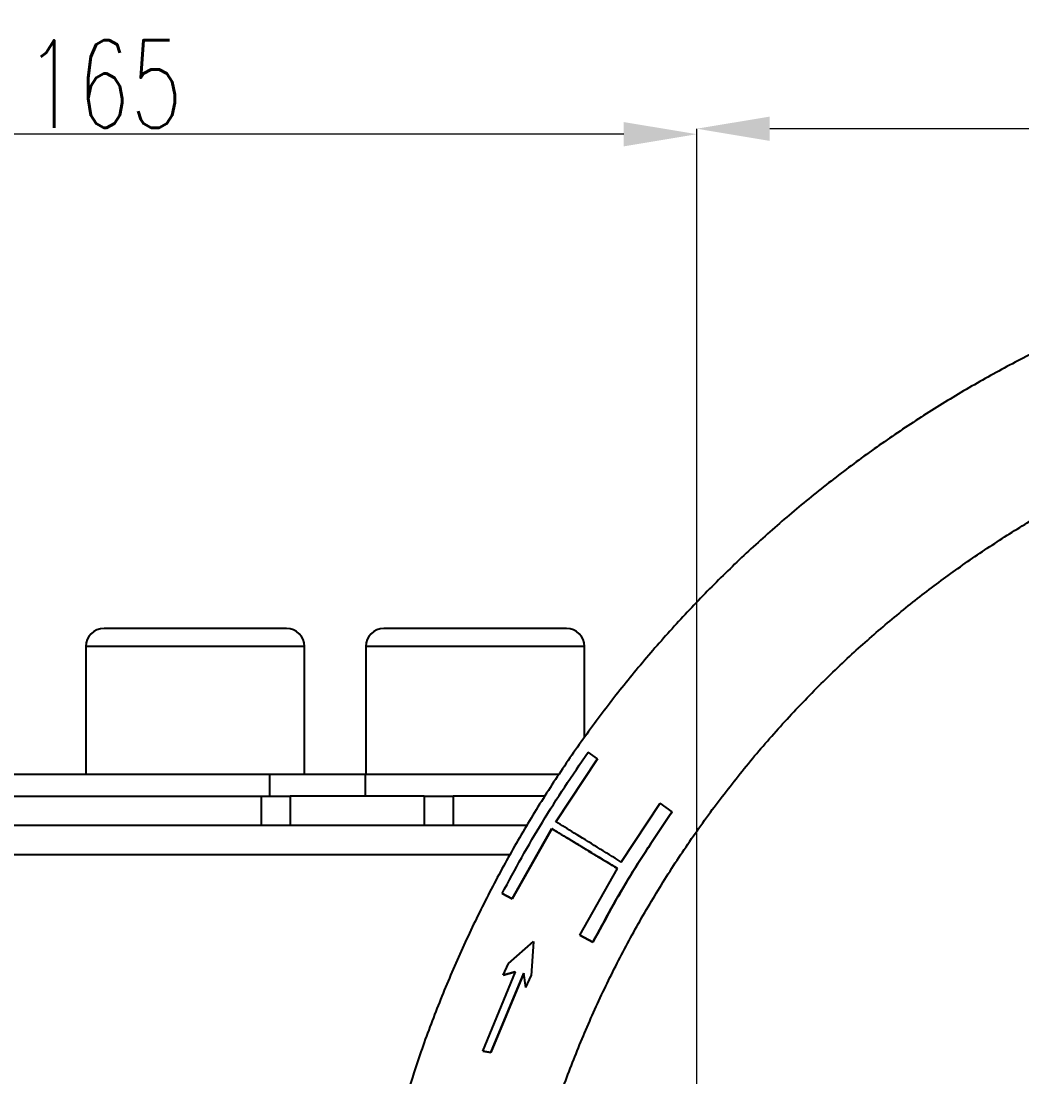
# Model space of a CAD drawing. Header units: millimetres. Extents: x 1852 to 4288, y 681 to 2404.
# Drawn here: x 2687.4 to 2824.6, y 1180.1 to 1324.8 of the extents above; entities that cross this region are included whole.
import ezdxf

# ---------------------------------------------------------------- set-up
doc = ezdxf.new("R2010")
doc.units = ezdxf.units.MM
doc.layers.add('AM_5', color=3, linetype='Continuous', lineweight=25)
doc.styles.add('SLDTEXTSTYLE1', font='txt.shx', dxfattribs={"width": 0.7, "bigfont": 'gbcbig.shx'})
doc.dimstyles.new('SLDDIMSTYLE12$0', dxfattribs={"dimtxt": 12, "dimasz": 10, "dimexe": 0, "dimexo": 0.0625, "dimgap": 0.875, "dimtad": 1, "dimdec": 1, "dimlfac": 1.8, "dimrnd": 1e-09, "dimzin": 12, "dimdsep": 46, "dimtxsty": 'SLDTEXTSTYLE1', "dimcen": 0.09, "dimdle": 8.16, "dimclrd": 3, "dimclre": 3, "dimadec": 0, "dimazin": 3, "dimtfac": 1, "dimtdec": 1, "dimtofl": 0, "dimtmove": 0, "dimatfit": 3, "dimfxl": 0, "dimfrac": 2, "dimtolj": 1, "dimlwd": 5, "dimlwe": 5, "dimarcsym": 0})

# ---------------------------------------------------------------- blocks, each defined once
blk = doc.blocks.new('*D95')
at = {"layer": 'AM_5', "color": 3, "linetype": 'Continuous', "lineweight": 5, "transparency": 16777216}
for p, q in [((2780.03, 1160.2), (2780.03, 1310.02)), ((2892.8, 1310.02), (2790.03, 1310.02))]:
    blk.add_line(p, q, dxfattribs=at)
at = {"layer": 'AM_5', "color": 3, "lineweight": 5, "transparency": 16777216}
blk.add_line((2902.8, 1125.73), (2902.8, 1310.02), dxfattribs=at)
at = {"layer": 'AM_5', "color": 3, "transparency": 16777216}
for points in [[(2790.03, 1311.68), (2790.03, 1308.35), (2780.03, 1310.02)], [(2892.8, 1311.68), (2892.8, 1308.35), (2902.8, 1310.02)]]:
    blk.add_solid(points, dxfattribs=at)
at = {"layer": 'Defpoints', "color": 0, "transparency": 16777216}
for p in [(2780.03, 1310.02), (2780.03, 1160.13), (2902.8, 1125.67)]:
    blk.add_point(p, dxfattribs=at)
at = {"layer": 'AM_5', "color": 0, "transparency": 16777216, "insert": (2841.41, 1316.89), "char_height": 12, "attachment_point": 5, "style": 'SLDTEXTSTYLE1'}
blk.add_mtext('\\A1;123', dxfattribs=at)
blk = doc.blocks.new('*D98')
at = {"layer": 'AM_5', "color": 3, "linetype": 'Continuous', "lineweight": 5, "transparency": 16777216}
for p, q in [((2617.53, 1102.74), (2617.53, 1309.27)), ((2770.03, 1309.27), (2627.53, 1309.27))]:
    blk.add_line(p, q, dxfattribs=at)
at = {"layer": 'AM_5', "color": 3, "lineweight": 5, "transparency": 16777216}
blk.add_line((2780.03, 1159.44), (2780.03, 1309.27), dxfattribs=at)
at = {"layer": 'AM_5', "color": 3, "transparency": 16777216}
for points in [[(2627.53, 1310.93), (2627.53, 1307.6), (2617.53, 1309.27)], [(2770.03, 1310.93), (2770.03, 1307.6), (2780.03, 1309.27)]]:
    blk.add_solid(points, dxfattribs=at)
at = {"layer": 'Defpoints', "color": 0, "transparency": 16777216}
for p in [(2617.53, 1309.27), (2780.03, 1159.38), (2617.53, 1102.68)]:
    blk.add_point(p, dxfattribs=at)
at = {"layer": 'AM_5', "color": 0, "transparency": 16777216, "insert": (2698.78, 1316.14), "char_height": 12, "attachment_point": 5, "style": 'SLDTEXTSTYLE1'}
blk.add_mtext('\\A1;165', dxfattribs=at)

msp = doc.modelspace()

# ---------------------------------------------------------------- linework, layer by layer
at = {"color": 7, "linetype": 'Continuous', "lineweight": 25}
for p, q in [((2696.291, 1239.032), (2696.291, 1221.532)), ((2726.291, 1239.032), (2696.291, 1239.032)), ((2726.291, 1221.532), (2726.291, 1239.032)), ((2734.66, 1239.032), (2734.66, 1221.532)), ((2764.66, 1239.032), (2734.66, 1239.032)), ((2764.66, 1226.638), (2764.66, 1239.032)), ((2766.423, 1223.641), (2765.134, 1224.546)), ((2760.736, 1215.026), (2766.423, 1223.641)), ((2766.423, 1223.639), (2760.736, 1215.023)), ((2766.423, 1223.641), (2766.423, 1223.639)), ((2463.66, 1221.532), (2721.505, 1221.532)), ((2721.505, 1218.532), (2721.505, 1221.532)), ((2721.505, 1221.532), (2734.626, 1221.532)), ((2734.626, 1221.532), (2761.133, 1221.532)), ((2734.626, 1218.532), (2734.626, 1221.532)), ((2516.981, 1218.532), (2720.365, 1218.532)), ((2720.34, 1218.532), (2720.34, 1214.532)), ((2720.34, 1218.532), (2724.283, 1218.532)), ((2724.283, 1218.532), (2724.283, 1214.532)), ((2742.687, 1218.532), (2724.283, 1218.532)), ((2742.687, 1218.532), (2742.687, 1214.532)), ((2742.687, 1218.532), (2746.63, 1218.532)), ((2746.63, 1218.532), (2746.63, 1214.532)), ((2759.186, 1218.532), (2746.63, 1218.532)), ((2769.689, 1209.512), (2775.018, 1217.586)), ((2776.68, 1216.412), (2775.018, 1217.586)), ((2776.68, 1216.412), (2776.68, 1216.406)), ((2754.742, 1204.463), (2760.16, 1214.084)), ((2760.16, 1214.082), (2754.742, 1204.461)), ((2760.16, 1214.082), (2760.16, 1214.084)), ((2424.66, 1210.532), (2754.412, 1210.532)), ((2764.013, 1199.501), (2769.149, 1208.63)), ((2753.352, 1205.204), (2754.742, 1204.463)), ((2753.352, 1205.202), (2753.352, 1205.204)), ((2754.742, 1204.461), (2753.352, 1205.202)), ((2754.742, 1204.463), (2754.742, 1204.461)), ((2754.215, 1195.607), (2757.643, 1198.601)), ((2757.643, 1198.601), (2757.343, 1193.922)), ((2757.643, 1198.598), (2757.343, 1193.918)), ((2757.643, 1198.598), (2757.643, 1198.601)), ((2764.013, 1199.496), (2764.013, 1199.501)), ((2764.013, 1199.501), (2765.806, 1198.538)), ((2765.806, 1198.533), (2764.013, 1199.496)), ((2765.806, 1198.538), (2765.806, 1198.533)), ((2753.484, 1193.992), (2754.215, 1195.607)), ((2750.709, 1183.567), (2755.197, 1194.438)), ((2751.824, 1183.401), (2756.334, 1194.27)), ((2756.334, 1194.266), (2751.824, 1183.398)), ((2753.484, 1193.992), (2755.161, 1194.443)), ((2755.161, 1194.44), (2753.484, 1193.99)), ((2753.484, 1193.99), (2753.484, 1193.992)), ((2755.161, 1194.443), (2755.197, 1194.438)), ((2755.161, 1194.443), (2755.161, 1194.44)), ((2756.334, 1194.27), (2756.334, 1194.266)), ((2756.617, 1192.311), (2756.334, 1194.27)), ((2756.617, 1192.308), (2756.334, 1194.266)), ((2756.617, 1192.311), (2757.343, 1193.922)), ((2757.343, 1193.922), (2757.343, 1193.918)), ((2756.617, 1192.308), (2756.617, 1192.311)), ((2750.709, 1183.567), (2751.824, 1183.401)), ((2750.709, 1183.564), (2750.709, 1183.567)), ((2751.824, 1183.398), (2750.709, 1183.564)), ((2751.824, 1183.401), (2751.824, 1183.398))]:
    msp.add_line(p, q, dxfattribs=at)
for centre, start, end in [((2698.791, 1239.032), 90, 180), ((2723.791, 1239.032), 0, 90), ((2737.16, 1239.032), 90, 180), ((2762.16, 1239.032), 0, 90)]:
    msp.add_arc(centre, 2.5, start, end, dxfattribs=at)
for points, knots in [([(2902.594, 956.935), (2905.154, 956.96), (2908.734, 956.995), (2914.004, 957.274), (2918.468, 957.609), (2923.784, 958.175), (2929.353, 958.948), (2935.167, 959.958), (2941.138, 961.214), (2947.214, 962.725), (2953.352, 964.495), (2959.517, 966.53), (2965.681, 968.829), (2971.817, 971.394), (2977.906, 974.225), (2983.925, 977.319), (2989.858, 980.673), (2995.687, 984.285), (3001.397, 988.151), (3006.972, 992.265), (3012.4, 996.622), (3017.665, 1001.216), (3022.757, 1006.041), (3027.661, 1011.089), (3032.368, 1016.352), (3036.866, 1021.822), (3041.144, 1027.49), (3045.193, 1033.347), (3049.003, 1039.384), (3052.564, 1045.589), (3055.87, 1051.954), (3058.91, 1058.467), (3061.68, 1065.116), (3064.17, 1071.89), (3066.375, 1078.778), (3068.29, 1085.767), (3069.909, 1092.844), (3071.226, 1099.998), (3072.239, 1107.215), (3072.944, 1114.482), (3073.337, 1121.786), (3073.415, 1129.114), (3073.178, 1136.452), (3072.624, 1143.787), (3071.752, 1151.105), (3070.562, 1158.392), (3069.054, 1165.634), (3067.229, 1172.819), (3065.088, 1179.932), (3062.634, 1186.959), (3059.87, 1193.888), (3056.797, 1200.704), (3053.42, 1207.395), (3049.742, 1213.947), (3045.768, 1220.347), (3041.503, 1226.582), (3036.952, 1232.64), (3032.12, 1238.508), (3027.013, 1244.175), (3021.637, 1249.627), (3016.19, 1254.675), (3010.717, 1259.327), (3005.258, 1263.597), (2999.633, 1267.639), (2993.852, 1271.447), (2987.924, 1275.016), (2981.862, 1278.338), (2975.676, 1281.408), (2969.38, 1284.221), (2962.986, 1286.773), (2956.511, 1289.059), (2949.973, 1291.076), (2943.398, 1292.818), (2936.825, 1294.283), (2930.331, 1295.465), (2924.042, 1296.362), (2918.518, 1296.945), (2913.635, 1297.313), (2908.811, 1297.552), (2902.837, 1297.67), (2897.32, 1297.559), (2892.051, 1297.287), (2887.587, 1296.95), (2882.27, 1296.385), (2876.701, 1295.612), (2870.888, 1294.602), (2864.917, 1293.345), (2858.841, 1291.835), (2852.703, 1290.064), (2846.538, 1288.03), (2840.374, 1285.73), (2834.237, 1283.165), (2828.149, 1280.335), (2822.13, 1277.241), (2816.197, 1273.886), (2810.368, 1270.274), (2804.658, 1266.409), (2799.082, 1262.295), (2793.655, 1257.937), (2788.389, 1253.343), (2783.298, 1248.519), (2778.393, 1243.471), (2773.686, 1238.208), (2769.189, 1232.738), (2764.91, 1227.07), (2760.862, 1221.213), (2757.052, 1215.176), (2753.49, 1208.97), (2750.185, 1202.605), (2747.143, 1196.093), (2744.381, 1189.442), (2742.044, 1183.16), (2740.765, 1179.055), (2740.202, 1177.246)], [0, 0, 0, 0, 0.01020738, 0.01427401, 0.02103699, 0.02805607, 0.03558666, 0.0434511, 0.05157826, 0.05991132, 0.06840986, 0.07704394, 0.08579098, 0.09463359, 0.10355821, 0.11255405, 0.12161242, 0.13072624, 0.1398897, 0.14909794, 0.15834689, 0.16763314, 0.17695375, 0.18630622, 0.19568842, 0.20509849, 0.21453484, 0.22399606, 0.23348097, 0.24298851, 0.25251779, 0.26206801, 0.27163852, 0.28122873, 0.29083816, 0.30046642, 0.31011319, 0.31977821, 0.32946132, 0.33916239, 0.34888138, 0.35861831, 0.36837328, 0.37814642, 0.38793798, 0.39774825, 0.40757761, 0.41742653, 0.42729557, 0.4371854, 0.4470968, 0.45703069, 0.46698816, 0.47697044, 0.48697902, 0.49701559, 0.50708218, 0.51718117, 0.52731537, 0.53748817, 0.54770366, 0.5569145, 0.56612256, 0.57532659, 0.5845258, 0.59371913, 0.60290519, 0.61208206, 0.62124705, 0.63039624, 0.63952364, 0.64861966, 0.65766788, 0.66663751, 0.67546331, 0.68397889, 0.69196332, 0.69760555, 0.70350123, 0.71121989, 0.72142727, 0.72549391, 0.73225688, 0.73927596, 0.74680655, 0.754671, 0.76279816, 0.77113122, 0.77962976, 0.78826384, 0.79701087, 0.80585349, 0.81477811, 0.82377394, 0.83283231, 0.84194614, 0.85110959, 0.86031783, 0.86956679, 0.87885303, 0.88817364, 0.89752611, 0.90690831, 0.91631839, 0.92575473, 0.93521596, 0.94470086, 0.95420841, 0.96373768, 0.97328791, 0.98285841, 0.99244862, 1, 1, 1, 1]), ([(2794.443, 1023.343), (2793.482, 1024.343), (2790.993, 1026.936), (2787.211, 1031.349), (2783.08, 1036.552), (2779.179, 1041.957), (2775.509, 1047.544), (2772.083, 1053.305), (2768.909, 1059.228), (2765.995, 1065.304), (2763.35, 1071.518), (2760.982, 1077.861), (2758.898, 1084.318), (2757.103, 1090.877), (2755.603, 1097.525), (2754.404, 1104.249), (2753.51, 1111.035), (2752.924, 1117.869), (2752.651, 1124.737), (2752.692, 1131.624), (2753.049, 1138.517), (2753.724, 1145.401), (2754.718, 1152.261), (2756.029, 1159.083), (2757.658, 1165.852), (2759.604, 1172.554), (2761.864, 1179.173), (2764.436, 1185.697), (2767.317, 1192.11), (2770.503, 1198.397), (2773.991, 1204.546), (2777.776, 1210.542), (2781.852, 1216.371), (2786.215, 1222.02), (2790.859, 1227.476), (2795.778, 1232.725), (2800.787, 1237.581), (2805.842, 1242.053), (2810.901, 1246.151), (2816.127, 1250.027), (2821.521, 1253.658), (2825.997, 1256.456), (2828.722, 1257.952), (2829.548, 1258.406)], [0, 0, 0, 0, 0.0151775, 0.0393292, 0.0635604, 0.0878663, 0.1122429, 0.1366868, 0.161195, 0.1857649, 0.2103945, 0.2350819, 0.2598255, 0.2846241, 0.3094766, 0.3343824, 0.3593409, 0.3843518, 0.409415, 0.4345306, 0.4596989, 0.4849206, 0.5101965, 0.5355275, 0.5609152, 0.5863611, 0.6118672, 0.6374358, 0.6630699, 0.6887726, 0.714548, 0.7404006, 0.7663359, 0.7923603, 0.8184816, 0.8447092, 0.8710544, 0.8948026, 0.918543, 0.942272, 0.9659875, 0.9896862, 1, 1, 1, 1]), ([(2723.791, 1241.532), (2723.791, 1241.532), (2723.058, 1241.532), (2720.311, 1241.532), (2718.359, 1241.532), (2713.791, 1241.532), (2711.277, 1241.532), (2706.428, 1241.532), (2704.2, 1241.532), (2702.452, 1241.532)], [0, 0, 0, 0, 0.25, 0.25, 0.5, 0.5, 0.75, 0.75, 1, 1, 1, 1]), ([(2749.66, 1241.532), (2746.345, 1241.532), (2743.165, 1241.532), (2738.477, 1241.532), (2737.16, 1241.532), (2737.16, 1241.532)], [0, 0, 0, 0, 0.5, 0.5, 1, 1, 1, 1]), ([(2762.16, 1241.532), (2762.16, 1241.532), (2760.843, 1241.532), (2756.155, 1241.532), (2752.975, 1241.532), (2749.66, 1241.532)], [0, 0, 0, 0, 0.5, 0.5, 1, 1, 1, 1]), ([(2753.352, 1205.204), (2755.138, 1208.5), (2758.74, 1215.146), (2762.991, 1221.396), (2765.134, 1224.546)], [0, 0, 0, 0, 0.4959948, 1, 1, 1, 1]), ([(2765.806, 1198.538), (2767.463, 1201.602), (2770.785, 1207.744), (2774.712, 1213.518), (2776.68, 1216.412)], [0, 0, 0, 0, 0.498853, 1, 1, 1, 1]), ([(2776.68, 1216.406), (2774.717, 1213.519), (2770.789, 1207.745), (2767.467, 1201.603), (2765.806, 1198.533)], [0, 0, 0, 0, 0.4999997, 1, 1, 1, 1]), ([(2756.725, 1214.532), (2753.71, 1214.532), (2746.31, 1214.532), (2734.316, 1214.532), (2720.711, 1214.532), (2706.877, 1214.532), (2692.79, 1214.532), (2678.413, 1214.532), (2663.722, 1214.532), (2648.747, 1214.532), (2633.53, 1214.532), (2618.15, 1214.532), (2602.639, 1214.532), (2587.109, 1214.532), (2571.633, 1214.532), (2556.285, 1214.532), (2541.14, 1214.532), (2526.274, 1214.532), (2511.753, 1214.532), (2497.64, 1214.532), (2484.033, 1214.532), (2470.947, 1214.532), (2458.44, 1214.532), (2446.549, 1214.532), (2435.234, 1214.532), (2428.186, 1214.532), (2424.66, 1214.532)], [0.07802208, 0.07802208, 0.07802208, 0.07802208, 0.1048078, 0.1431339, 0.18085088, 0.21859608, 0.25634, 0.2940574, 0.33238348, 0.37121802, 0.41008332, 0.44957179, 0.48928861, 0.52918312, 0.56920372, 0.60929804, 0.64939153, 0.68941171, 0.72930618, 0.7690234, 0.80851275, 0.84737675, 0.88621172, 0.92453803, 0.96225511, 1, 1, 1, 1]), ([(2769.689, 1209.512), (2768.59, 1210.19), (2766.393, 1211.545), (2763.191, 1213.517), (2761.538, 1214.533), (2760.736, 1215.026)], [0, 0, 0, 0, 0.3399037, 0.6798075, 1, 1, 1, 1]), ([(2760.16, 1214.084), (2761.019, 1213.563), (2762.738, 1212.523), (2765.972, 1210.56), (2768.111, 1209.26), (2769.149, 1208.63)], [0, 0, 0, 0, 0.3398837, 0.6797674, 1, 1, 1, 1]), ([(2769.149, 1208.625), (2768.221, 1209.189), (2766.365, 1210.319), (2763.449, 1212.089), (2761.388, 1213.338), (2760.412, 1213.929), (2760.16, 1214.082)], [0, 0, 0, 0, 0.2986442, 0.5972884, 0.8959326, 1, 1, 1, 1])]:
    msp.add_open_spline(points, degree=3, knots=knots, dxfattribs=at)
msp.add_open_spline([(2702.452, 1241.532), (2700.108, 1241.532), (2698.791, 1241.532), (2698.791, 1241.532)], degree=3, dxfattribs=at)

# ---------------------------------------------------------------- dimensions: what is measured, and where the dimension line sits
at = {"layer": 'AM_5'}
for base, p1, p2, text, picture, middle in [((2780.026, 1310.017), (2902.801, 1125.667), (2780.026, 1160.133), '123', '*D95', (2841.414, 1316.892)), ((2617.526, 1309.266), (2780.026, 1159.375), (2617.526, 1102.677), '165', '*D98', (2698.776, 1316.141))]:
    dim = msp.add_linear_dim(base=base, p1=p1, p2=p2, angle=360, text=text, dimstyle='SLDDIMSTYLE12$0', override={"dimlfac": 1, "dimpost": ''}, dxfattribs=at)
    dim.commit()
    dim.dimension.update_dxf_attribs({"geometry": picture, "text_midpoint": middle})

doc.saveas('drawing.dxf')
